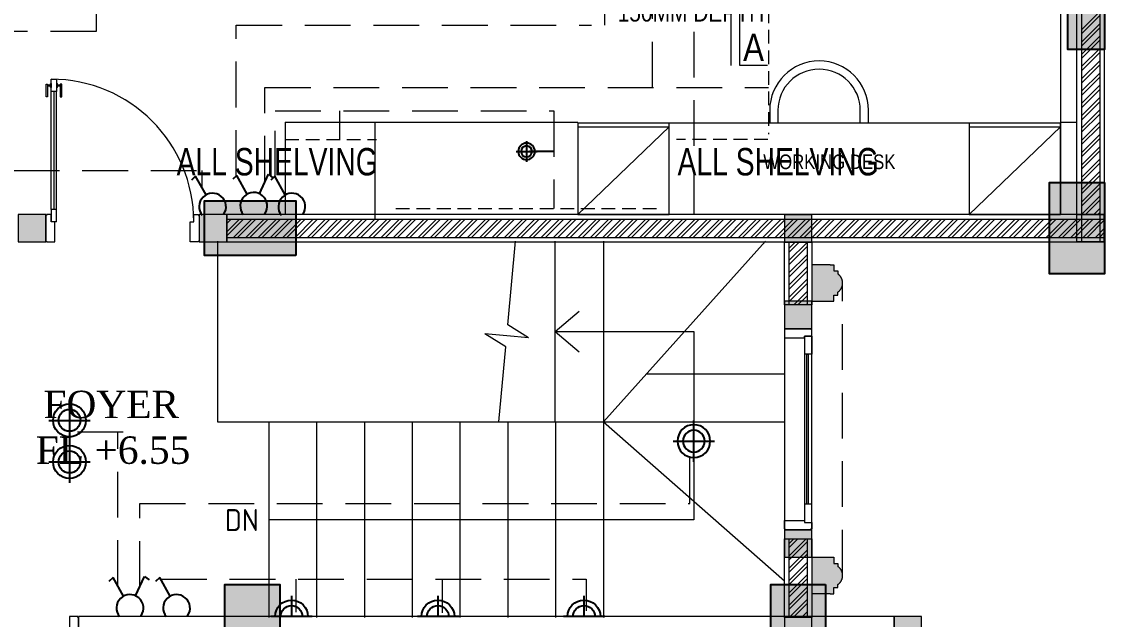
# Model space of a CAD drawing. Header units: millimetres. Extents: x 19632 to 183655, y 41319 to 69325.
# Drawn here: x 151267 to 157086, y 57946 to 61159 of the extents above; entities that cross this region are included whole.
import ezdxf

# ---------------------------------------------------------------- set-up
doc = ezdxf.new("R2010")
doc.units = ezdxf.units.MM
doc.header["$MEASUREMENT"] = 0
doc.linetypes.add('DASHED2', pattern=[0.375, 0.25, -0.125])
doc.linetypes.add('SLD-Solid', pattern=[0])
for name, color, linetype, lineweight in [('28-Arsiran', 252, 'Continuous', 5), ('8', 8, 'Continuous', 5), ('ANNOTATION', 7, 'Continuous', 13), ('ceiling', 40, 'Continuous', 13), ('DINDING', 1, 'Continuous', 20), ('DOOR OPENING', 4, 'SLD-Solid', 5), ('FURNITURE', 25, 'Continuous', 5), ('HATCH', 8, 'Continuous', 5), ('Kabel', 2, 'DASHED2', 20), ('KOL', 5, 'Continuous', 18), ('lights', 30, 'DASHED2', 20), ('TEXT 1', 210, 'Continuous', 5)]:
    doc.layers.add(name, color=color, linetype=linetype, lineweight=lineweight)
for name, color, linetype in [('lights (bulb)', 32, 'Continuous'), ('LISTRIK', 2, 'Continuous'), ('TEXT', 4, 'Continuous'), ('TXT', 3, 'Continuous')]:
    doc.layers.add(name, color=color, linetype=linetype)
doc.styles.add('0010-WKA13-TEXT', font='isocp.shx', dxfattribs={"height": 15})
doc.styles.add('Arial Narrow', font='ARIALN.TTF')
doc.styles.add('style1', font='times.ttf', dxfattribs={"height": 0.15})
pattern_1 = [(0, (0, 0), (0, 6.985), [5.08, -1.905]), (90, (0, 0), (-6.985, 4e-16), [5.08, -1.905])]

# ---------------------------------------------------------------- blocks, each defined once
blk = doc.blocks.new('KUSEN PINTU')
at = {"layer": 'DOOR OPENING', "linetype": 'Continuous', "transparency": 33554687}
for p, q in [((-30, 110), (-30, 150)), ((-30, 150), (-5, 150)), ((-5, 150), (-5, 145)), ((-5, 145), (0, 145)), ((0, 145), (0, 5)), ((-50, 110), (-30, 110)), ((-50, 0), (-50, 110)), ((-5, 0), (-50, 0)), ((0, 5), (-5, 5)), ((-5, 5), (-5, 0))]:
    blk.add_line(p, q, dxfattribs=at)
at = {"layer": 'DOOR OPENING', "linetype": 'Continuous', "ltscale": 10, "transparency": 33554687}
for p, q in [((0, 145), (0, 150)), ((0, 5), (0, 0))]:
    blk.add_line(p, q, dxfattribs=at)
blk = doc.blocks.new('4')
at = {"true_color": 0x636466}
h = blk.add_hatch(color=251, dxfattribs=at)
h.dxf.hatch_style = 1
h.paths.add_polyline_path([(292.0271, -14.6048), (292.0271, -14.5879), (292.0049, -14.5879), (292.0049, -14.5541), (291.984, -14.5541), (291.884, -14.5541), (291.884, -14.6041), (291.884, -14.6041), (291.884, -14.7016), (292.0295, -14.7016, 0.499794)])
h.paths.add_polyline_path([(292.0271, -14.7034, 0.012589), (292.0295, -14.7016), (291.884, -14.7016), (291.884, -14.7541), (291.984, -14.7541), (292.0049, -14.7541), (292.0049, -14.7203), (292.0271, -14.7203)])
h = blk.add_hatch(color=251, dxfattribs=at)
h.dxf.hatch_style = 1
h.paths.add_polyline_path([(292.0271, -16.3034), (292.0271, -16.3203), (292.0049, -16.3203), (292.0049, -16.3541), (291.984, -16.3541), (291.884, -16.3541), (291.884, -16.3041), (291.884, -16.3041), (291.884, -16.2066), (292.0295, -16.2066, -0.499794)])
h.paths.add_polyline_path([(292.0271, -16.2048, -0.012589), (292.0295, -16.2066), (291.884, -16.2066), (291.884, -16.1541), (291.984, -16.1541), (292.0049, -16.1541), (292.0049, -16.1879), (292.0271, -16.1879)])
at = {"layer": 'HATCH', "true_color": 0x636466}
h = blk.add_hatch(color=251, dxfattribs=at)
h.dxf.hatch_style = 1
h.paths.add_polyline_path([(287.544, -14.2791), (287.544, -14.4291), (287.694, -14.4291), (287.694, -14.2791)])
h = blk.add_hatch(color=251, dxfattribs=at)
h.dxf.hatch_style = 1
h.paths.add_polyline_path([(288.534, -14.2791), (288.534, -14.4291), (288.684, -14.4291), (288.684, -14.2791)])
h = blk.add_hatch(color=251, dxfattribs=at)
h.dxf.hatch_style = 1
h.paths.add_polyline_path([(291.734, -14.2807), (291.734, -14.4307), (291.884, -14.4307), (291.884, -14.2807)])
h = blk.add_hatch(color=251, dxfattribs=at)
h.dxf.hatch_style = 1
h.paths.add_polyline_path([(293.484, -14.4291), (293.484, -14.2791), (293.334, -14.2791), (293.334, -14.4291)])
h = blk.add_hatch(color=251, dxfattribs=at)
h.dxf.hatch_style = 1
h.paths.add_polyline_path([(291.734, -14.7541), (291.734, -14.9041), (291.884, -14.9041), (291.884, -14.7541)])
h = blk.add_hatch(color=251, dxfattribs=at)
h.dxf.hatch_style = 1
h.paths.add_polyline_path([(291.734, -16.0041), (291.734, -16.1541), (291.884, -16.1541), (291.884, -16.0041)])
h = blk.add_hatch(color=251, dxfattribs=at)
h.dxf.hatch_style = 1
h.paths.add_polyline_path([(291.734, -16.4791), (291.734, -16.6291), (291.884, -16.6291), (291.884, -16.4791)])
h = blk.add_hatch(color=251, dxfattribs=at)
h.dxf.hatch_style = 1
h.paths.add_polyline_path([(292.334, -16.4791), (292.334, -16.6291), (292.484, -16.6291), (292.484, -16.4791)])
at = {"color": 251, "true_color": 0x636466}
for p, q in [((291.2401, -14.2791), (291.2401, -7.3541)), ((291.984, -14.5541), (291.884, -14.5541)), ((291.984, -14.5541), (292.0049, -14.5541)), ((292.0049, -14.5541), (292.0049, -14.5879)), ((292.0049, -14.5879), (292.0271, -14.5879)), ((292.0271, -14.5879), (292.0271, -14.6048)), ((292.0525, -16.2541), (292.0525, -14.6541)), ((292.0049, -14.7541), (292.0049, -14.7203)), ((292.0049, -14.7203), (292.0271, -14.7203)), ((292.0271, -14.7203), (292.0271, -14.7034)), ((291.884, -14.7541), (291.984, -14.7541)), ((291.984, -14.7541), (292.0049, -14.7541)), ((291.884, -14.9441), (291.884, -15.0441)), ((291.884, -15.9641), (291.884, -15.8641)), ((291.884, -16.1541), (291.984, -16.1541)), ((291.984, -16.1541), (292.0049, -16.1541)), ((292.0049, -16.1541), (292.0049, -16.1879)), ((292.0049, -16.1879), (292.0271, -16.1879)), ((292.0271, -16.1879), (292.0271, -16.2048)), ((292.0049, -16.3541), (292.0049, -16.3203)), ((292.0049, -16.3203), (292.0271, -16.3203)), ((292.0271, -16.3203), (292.0271, -16.3034)), ((291.984, -16.3541), (291.884, -16.3541)), ((291.984, -16.3541), (292.0049, -16.3541))]:
    blk.add_line(p, q, dxfattribs=at)
for centre in [(291.9919, -14.6541), (291.9919, -16.2541)]:
    blk.add_arc(centre, 0.0606, 305.44619, 54.55381, dxfattribs=at)
at = {"layer": '28-Arsiran', "color": 251, "linetype": 'Continuous', "true_color": 0x636466}
for p, q in [((293.359, -13.2683), (293.459, -13.1683)), ((293.359, -13.2907), (293.459, -13.1907)), ((293.359, -13.3356), (293.459, -13.2356)), ((293.359, -13.3581), (293.459, -13.2581)), ((293.359, -13.403), (293.459, -13.303)), ((293.359, -13.4254), (293.459, -13.3254)), ((293.359, -13.4703), (293.459, -13.3703)), ((293.359, -13.4928), (293.459, -13.3928)), ((293.359, -13.5377), (293.459, -13.4377)), ((293.359, -13.5601), (293.459, -13.4601)), ((293.359, -13.605), (293.459, -13.505)), ((293.359, -13.6275), (293.459, -13.5275)), ((293.359, -13.6724), (293.459, -13.5724)), ((293.359, -13.6948), (293.459, -13.5948)), ((293.359, -13.7397), (293.459, -13.6397)), ((293.359, -13.7622), (293.459, -13.6622)), ((293.359, -13.8071), (293.459, -13.7071)), ((293.359, -13.8295), (293.459, -13.7295)), ((293.359, -13.8744), (293.459, -13.7744)), ((293.359, -13.8969), (293.459, -13.7969)), ((293.359, -13.9418), (293.459, -13.8418)), ((293.359, -13.9642), (293.459, -13.8642)), ((293.359, -14.0091), (293.459, -13.9091)), ((293.359, -14.0316), (293.459, -13.9316)), ((293.359, -14.0765), (293.459, -13.9765)), ((293.359, -14.0989), (293.459, -13.9989)), ((293.359, -14.1438), (293.459, -14.0438)), ((293.359, -14.1663), (293.459, -14.0663)), ((293.359, -14.2112), (293.459, -14.1112)), ((293.359, -14.2336), (293.459, -14.1336)), ((293.359, -14.2785), (293.459, -14.1785)), ((293.3809, -14.2791), (293.459, -14.201)), ((293.4258, -14.2791), (293.459, -14.2459)), ((293.4483, -14.2791), (293.459, -14.2683)), ((288.684, -14.3063), (288.6862, -14.3041)), ((288.684, -14.3736), (288.7536, -14.3041)), ((288.684, -14.3287), (288.7087, -14.3041)), ((288.684, -14.3961), (288.776, -14.3041)), ((288.7209, -14.4041), (288.8209, -14.3041)), ((288.7434, -14.4041), (288.8434, -14.3041)), ((288.7883, -14.4041), (288.8883, -14.3041)), ((288.8107, -14.4041), (288.9107, -14.3041)), ((288.8556, -14.4041), (288.9556, -14.3041)), ((288.8781, -14.4041), (288.9781, -14.3041)), ((288.923, -14.4041), (289.023, -14.3041)), ((288.9454, -14.4041), (289.0454, -14.3041)), ((288.9903, -14.4041), (289.0903, -14.3041)), ((289.0128, -14.4041), (289.1128, -14.3041)), ((289.0577, -14.4041), (289.1577, -14.3041)), ((289.0801, -14.4041), (289.1801, -14.3041)), ((289.125, -14.4041), (289.225, -14.3041)), ((289.1475, -14.4041), (289.2475, -14.3041)), ((289.1924, -14.4041), (289.2924, -14.3041)), ((289.2148, -14.4041), (289.3148, -14.3041)), ((289.2597, -14.4041), (289.3597, -14.3041)), ((289.2822, -14.4041), (289.3822, -14.3041)), ((289.3271, -14.4041), (289.4271, -14.3041)), ((289.3495, -14.4041), (289.4495, -14.3041)), ((289.3944, -14.4041), (289.4944, -14.3041)), ((289.4169, -14.4041), (289.5169, -14.3041)), ((289.4618, -14.4041), (289.5618, -14.3041)), ((289.4842, -14.4041), (289.5842, -14.3041)), ((289.5291, -14.4041), (289.6291, -14.3041)), ((289.5516, -14.4041), (289.6516, -14.3041)), ((289.5965, -14.4041), (289.6965, -14.3041)), ((289.6189, -14.4041), (289.7189, -14.3041)), ((289.6638, -14.4041), (289.7638, -14.3041)), ((289.6863, -14.4041), (289.7863, -14.3041)), ((289.7312, -14.4041), (289.8312, -14.3041)), ((289.7536, -14.4041), (289.8536, -14.3041)), ((289.7985, -14.4041), (289.8985, -14.3041)), ((289.821, -14.4041), (289.921, -14.3041)), ((289.8659, -14.4041), (289.9659, -14.3041)), ((289.8883, -14.4041), (289.9883, -14.3041)), ((289.9333, -14.4041), (290.0333, -14.3041)), ((289.9557, -14.4041), (290.0557, -14.3041)), ((290.0006, -14.4041), (290.1006, -14.3041)), ((290.0231, -14.4041), (290.1231, -14.3041)), ((290.068, -14.4041), (290.168, -14.3041)), ((290.0904, -14.4041), (290.1904, -14.3041)), ((290.1353, -14.4041), (290.2353, -14.3041)), ((290.1578, -14.4041), (290.2578, -14.3041)), ((290.2027, -14.4041), (290.3027, -14.3041)), ((290.2251, -14.4041), (290.3251, -14.3041)), ((290.27, -14.4041), (290.37, -14.3041)), ((290.2925, -14.4041), (290.3925, -14.3041)), ((290.3374, -14.4041), (290.4374, -14.3041)), ((290.3598, -14.4041), (290.4598, -14.3041)), ((290.4047, -14.4041), (290.5047, -14.3041)), ((290.4272, -14.4041), (290.5272, -14.3041)), ((290.4721, -14.4041), (290.5721, -14.3041)), ((290.4945, -14.4041), (290.5945, -14.3041)), ((290.5394, -14.4041), (290.6394, -14.3041)), ((290.5619, -14.4041), (290.6619, -14.3041)), ((290.6068, -14.4041), (290.7068, -14.3041)), ((290.6292, -14.4041), (290.7292, -14.3041)), ((290.6741, -14.4041), (290.7741, -14.3041)), ((290.6966, -14.4041), (290.7966, -14.3041)), ((290.7415, -14.4041), (290.8415, -14.3041)), ((290.7639, -14.4041), (290.8639, -14.3041)), ((290.8088, -14.4041), (290.9088, -14.3041)), ((290.8313, -14.4041), (290.9313, -14.3041)), ((290.8762, -14.4041), (290.9762, -14.3041)), ((290.8986, -14.4041), (290.9986, -14.3041)), ((290.9435, -14.4041), (291.0435, -14.3041)), ((290.966, -14.4041), (291.066, -14.3041)), ((291.0109, -14.4041), (291.1109, -14.3041)), ((291.0333, -14.4041), (291.1333, -14.3041)), ((291.0782, -14.4041), (291.1782, -14.3041)), ((291.1007, -14.4041), (291.2007, -14.3041)), ((291.1456, -14.4041), (291.2456, -14.3041)), ((291.168, -14.4041), (291.268, -14.3041)), ((291.2129, -14.4041), (291.3129, -14.3041)), ((291.2354, -14.4041), (291.3354, -14.3041)), ((291.2803, -14.4041), (291.3803, -14.3041)), ((291.3027, -14.4041), (291.4027, -14.3041)), ((291.3476, -14.4041), (291.4476, -14.3041)), ((291.3701, -14.4041), (291.4701, -14.3041)), ((291.415, -14.4041), (291.515, -14.3041)), ((291.4374, -14.4041), (291.5374, -14.3041)), ((291.4823, -14.4041), (291.5823, -14.3041)), ((291.5048, -14.4041), (291.6048, -14.3041)), ((291.5497, -14.4041), (291.6497, -14.3041)), ((291.5721, -14.4041), (291.6721, -14.3041)), ((291.617, -14.4041), (291.717, -14.3041)), ((291.6395, -14.4041), (291.7395, -14.3041)), ((291.6844, -14.4041), (291.7844, -14.3041)), ((291.7069, -14.4041), (291.8069, -14.3041)), ((291.7518, -14.4041), (291.8518, -14.3041)), ((291.7742, -14.4041), (291.8742, -14.3041)), ((291.8191, -14.4041), (291.9191, -14.3041)), ((291.8416, -14.4041), (291.9416, -14.3041)), ((291.8865, -14.4041), (291.9865, -14.3041)), ((291.9089, -14.4041), (292.0089, -14.3041)), ((291.9538, -14.4041), (292.0538, -14.3041)), ((291.9763, -14.4041), (292.0763, -14.3041)), ((292.0212, -14.4041), (292.1212, -14.3041)), ((292.0436, -14.4041), (292.1436, -14.3041)), ((292.0885, -14.4041), (292.1885, -14.3041)), ((292.111, -14.4041), (292.211, -14.3041)), ((292.1559, -14.4041), (292.2559, -14.3041)), ((292.1783, -14.4041), (292.2783, -14.3041)), ((292.2232, -14.4041), (292.3232, -14.3041)), ((292.2457, -14.4041), (292.3457, -14.3041)), ((292.2906, -14.4041), (292.3906, -14.3041)), ((292.313, -14.4041), (292.413, -14.3041)), ((292.3579, -14.4041), (292.4579, -14.3041)), ((292.3804, -14.4041), (292.4804, -14.3041)), ((292.4253, -14.4041), (292.5253, -14.3041)), ((292.4477, -14.4041), (292.5477, -14.3041)), ((292.4926, -14.4041), (292.5926, -14.3041)), ((292.5151, -14.4041), (292.6151, -14.3041)), ((292.56, -14.4041), (292.66, -14.3041)), ((292.5824, -14.4041), (292.6824, -14.3041)), ((292.6273, -14.4041), (292.7273, -14.3041)), ((292.6498, -14.4041), (292.7498, -14.3041)), ((292.6947, -14.4041), (292.7947, -14.3041)), ((292.7171, -14.4041), (292.8171, -14.3041)), ((292.762, -14.4041), (292.862, -14.3041)), ((292.7845, -14.4041), (292.8845, -14.3041)), ((292.8294, -14.4041), (292.9294, -14.3041)), ((292.8518, -14.4041), (292.9518, -14.3041)), ((292.8967, -14.4041), (292.9967, -14.3041)), ((292.9192, -14.4041), (293.0192, -14.3041)), ((292.9641, -14.4041), (293.0641, -14.3041)), ((292.9865, -14.4041), (293.0865, -14.3041)), ((293.0314, -14.4041), (293.1314, -14.3041)), ((293.0539, -14.4041), (293.1539, -14.3041)), ((293.0988, -14.4041), (293.1988, -14.3041)), ((293.1212, -14.4041), (293.2212, -14.3041)), ((293.1661, -14.4041), (293.2661, -14.3041)), ((293.1886, -14.4041), (293.2886, -14.3041)), ((293.2335, -14.4041), (293.3335, -14.3041)), ((293.2559, -14.4041), (293.3559, -14.3041)), ((293.3008, -14.4041), (293.4008, -14.3041)), ((293.3233, -14.4041), (293.4233, -14.3041)), ((293.3682, -14.4041), (293.4682, -14.3041)), ((293.3906, -14.4041), (293.484, -14.3107)), ((293.4356, -14.4041), (293.484, -14.3556)), ((293.458, -14.4041), (293.484, -14.3781)), ((291.759, -14.4642), (291.7941, -14.4291)), ((291.759, -14.4866), (291.8166, -14.4291)), ((291.759, -14.5315), (291.859, -14.4315)), ((291.759, -14.554), (291.859, -14.454)), ((291.759, -14.5989), (291.859, -14.4989)), ((291.759, -14.6213), (291.859, -14.5213)), ((291.759, -14.6662), (291.859, -14.5662)), ((291.759, -14.6887), (291.859, -14.5887)), ((291.759, -14.7336), (291.859, -14.6336)), ((291.759, -14.756), (291.859, -14.656)), ((291.7859, -14.7741), (291.859, -14.7009)), ((291.8083, -14.7741), (291.859, -14.7234)), ((291.8532, -14.7741), (291.859, -14.7683)), ((291.759, -16.0806), (291.7856, -16.0541)), ((291.759, -16.148), (291.8529, -16.0541)), ((291.759, -16.1031), (291.808, -16.0541)), ((291.759, -16.1704), (291.859, -16.0704)), ((291.759, -16.2153), (291.859, -16.1153)), ((291.759, -16.2378), (291.859, -16.1378)), ((291.759, -16.2827), (291.859, -16.1827)), ((291.759, -16.3051), (291.859, -16.2051)), ((291.759, -16.35), (291.859, -16.25)), ((291.759, -16.3725), (291.859, -16.2725)), ((291.759, -16.4174), (291.859, -16.3174)), ((291.759, -16.4398), (291.859, -16.3398)), ((291.7597, -16.4841), (291.859, -16.3847)), ((291.7821, -16.4841), (291.859, -16.4072)), ((291.827, -16.4841), (291.859, -16.4521)), ((291.8495, -16.4841), (291.859, -16.4745))]:
    blk.add_line(p, q, dxfattribs=at)
at = {"layer": '8', "color": 251, "true_color": 0x636466, "transparency": 33554687}
for p, q in [((293.244, -7.3541), (293.244, -14.2741)), ((289.004, -13.7741), (289.004, -14.2741)), ((289.004, -13.7741), (290.604, -13.7741)), ((289.4944, -13.7741), (289.4944, -14.3041)), ((291.104, -13.7791), (290.604, -13.7791)), ((290.604, -13.7791), (290.604, -14.2791)), ((292.744, -13.7791), (291.104, -13.7791)), ((291.104, -14.2791), (291.104, -13.7791)), ((292.744, -13.7791), (292.744, -14.2791)), ((293.244, -13.7791), (292.744, -13.7791)), ((292.744, -13.7791), (292.744, -14.2791)), ((293.244, -14.2791), (293.244, -13.7791)), ((290.604, -13.7991), (291.104, -13.7991)), ((291.104, -13.7991), (290.604, -14.2791)), ((292.744, -13.7991), (293.244, -13.7991)), ((293.244, -13.7991), (292.744, -14.2791)), ((290.604, -14.2791), (291.104, -14.2791)), ((292.744, -14.2791), (293.244, -14.2791))]:
    blk.add_line(p, q, dxfattribs=at)
at = {"layer": '8', "color": 251, "true_color": 0x636466}
for p, q in [((293.359, -13.1266), (293.359, -14.4241)), ((293.459, -13.1266), (293.459, -14.4241)), ((293.244, -13.7741), (293.334, -13.7741)), ((288.684, -14.3041), (293.484, -14.3041)), ((288.684, -14.4041), (293.484, -14.4041)), ((291.759, -14.4291), (291.759, -14.7741)), ((291.859, -14.4291), (291.859, -14.7741)), ((291.759, -16.0541), (291.759, -16.4841)), ((291.859, -16.0541), (291.859, -16.4841))]:
    blk.add_line(p, q, dxfattribs=at)
at = {"layer": '8', "color": 251, "linetype": 'Continuous', "true_color": 0x636466, "transparency": 33554687}
for p, q in [((288.634, -14.4241), (288.634, -15.4141)), ((290.2209, -14.8836), (290.2633, -14.4241)), ((290.2209, -14.8836), (290.2633, -14.4241)), ((290.4803, -15.4141), (290.4803, -14.4241)), ((290.744, -14.4241), (290.744, -15.4141)), ((290.744, -15.4141), (291.6317, -14.4241)), ((290.4803, -14.9191), (290.6108, -14.8085)), ((290.3349, -14.9543), (290.2209, -14.8836)), ((290.4803, -14.9191), (290.6108, -15.0297)), ((290.4803, -14.9191), (291.239, -14.9191)), ((291.239, -14.9191), (291.239, -15.9491)), ((290.2154, -14.9433), (290.0959, -14.9323)), ((290.2099, -15.0031), (290.0959, -14.9323)), ((290.3349, -14.9543), (290.2154, -14.9433)), ((290.172, -15.4141), (290.2099, -15.0031)), ((290.172, -15.4141), (290.2099, -15.0031)), ((290.9798, -15.1511), (291.734, -15.1511)), ((288.634, -15.4141), (290.744, -15.4141)), ((288.914, -15.4141), (288.914, -16.4841)), ((289.1755, -15.4141), (289.1755, -16.4841)), ((289.4369, -15.4141), (289.4369, -16.4841)), ((289.6983, -15.4141), (289.6983, -16.4841)), ((289.9597, -15.4141), (289.9597, -16.4841)), ((290.2212, -15.4141), (290.2212, -16.4841)), ((290.4826, -15.4141), (290.4826, -16.4841)), ((290.744, -15.4141), (291.734, -15.4141)), ((290.744, -15.4141), (290.744, -16.4841)), ((290.744, -15.4141), (291.734, -16.2841)), ((291.239, -15.9491), (288.914, -15.9491))]:
    blk.add_line(p, q, dxfattribs=at)
at = {"layer": 'DINDING', "color": 251, "true_color": 0x636466}
for p, q in [((293.334, -14.2791), (293.334, -13.1266)), ((293.484, -13.1266), (293.484, -14.2791)), ((293.484, -14.2791), (288.684, -14.2791)), ((288.684, -14.2791), (288.684, -14.4291)), ((293.484, -14.2791), (293.334, -14.2791)), ((293.484, -14.4291), (293.484, -14.2791)), ((288.684, -14.4291), (293.484, -14.4291)), ((291.734, -14.7741), (291.734, -14.4291)), ((291.734, -14.4291), (291.884, -14.4291)), ((291.884, -14.4291), (291.884, -14.7741)), ((291.884, -14.7741), (291.734, -14.7741)), ((291.734, -16.4841), (291.734, -16.0541)), ((291.734, -16.0541), (291.884, -16.0541)), ((291.884, -16.0541), (291.884, -16.4841)), ((292.334, -16.4791), (287.8741, -16.4791)), ((287.8741, -16.4791), (287.8741, -16.6291)), ((291.884, -16.4841), (291.734, -16.4841)), ((292.334, -16.6291), (292.334, -16.4791))]:
    blk.add_line(p, q, dxfattribs=at)
at = {"layer": 'DOOR OPENING', "color": 251, "linetype": 'Continuous', "true_color": 0x636466, "transparency": 33554687}
for p, q in [((287.7241, -13.6069), (287.7241, -13.5391)), ((287.7241, -13.5391), (287.7536, -13.5391)), ((287.7536, -13.5391), (287.7536, -13.6069)), ((287.6958, -13.6346), (287.6958, -13.5668)), ((287.6958, -13.5668), (287.7043, -13.5668)), ((287.7043, -13.5668), (287.7043, -13.6346)), ((287.7201, -13.5826), (287.7201, -13.5634)), ((287.7241, -13.5843), (287.7218, -13.5843)), ((287.7241, -13.5617), (287.7241, -13.5843)), ((287.7536, -13.6069), (287.7241, -13.6069)), ((287.7536, -13.5617), (287.7536, -13.5843)), ((287.7559, -13.5617), (287.7536, -13.5617)), ((287.7536, -13.5843), (287.7559, -13.5843)), ((287.7576, -13.5826), (287.7576, -13.5634)), ((287.7734, -13.5668), (287.7734, -13.6346)), ((287.7819, -13.5668), (287.7734, -13.5668)), ((287.7819, -13.6346), (287.7819, -13.5668)), ((287.7043, -13.6346), (287.6958, -13.6346)), ((287.7734, -13.6346), (287.7819, -13.6346)), ((287.724, -14.2513), (287.724, -14.3191)), ((287.7536, -14.3191), (287.7536, -14.2513)), ((287.7536, -14.3191), (287.724, -14.3191)), ((291.734, -14.9041), (291.734, -16.0041)), ((291.884, -14.9041), (291.734, -14.9041)), ((291.884, -16.0041), (291.884, -14.9041)), ((291.734, -16.0041), (291.884, -16.0041))]:
    blk.add_line(p, q, dxfattribs=at)
at = {"layer": 'DOOR OPENING', "color": 251, "linetype": 'Continuous', "ltscale": 10, "true_color": 0x636466, "transparency": 33554687}
for p, q in [((287.7043, -13.57), (287.7201, -13.57)), ((287.7043, -13.576), (287.7201, -13.576)), ((287.7241, -14.2513), (287.7241, -13.6069)), ((287.7389, -13.6069), (287.7389, -14.2513)), ((287.7536, -14.2513), (287.7537, -13.6069)), ((287.7576, -13.57), (287.7734, -13.57)), ((287.7576, -13.576), (287.7734, -13.576))]:
    blk.add_line(p, q, dxfattribs=at)
at = {"layer": 'DOOR OPENING', "color": 251, "true_color": 0x636466, "transparency": 33554687}
for p, q in [((287.7218, -13.5617), (287.7241, -13.5617)), ((287.7536, -14.2513), (287.724, -14.2513)), ((287.724, -14.3191), (287.724, -14.2791))]:
    blk.add_line(p, q, dxfattribs=at)
at = {"layer": 'DOOR OPENING', "color": 251, "linetype": 'Continuous', "true_color": 0x636466}
for p, q in [((291.734, -14.9041), (291.884, -14.9041)), ((291.739, -14.9091), (291.734, -14.9091)), ((291.734, -14.9091), (291.734, -14.9541)), ((291.879, -14.9041), (291.739, -14.9041)), ((291.739, -14.9041), (291.739, -14.9091)), ((291.879, -14.9091), (291.879, -14.9041)), ((291.884, -14.9091), (291.879, -14.9091)), ((291.884, -14.9441), (291.884, -14.9091)), ((291.734, -14.9541), (291.844, -14.9541)), ((291.844, -14.9541), (291.844, -14.9441)), ((291.844, -14.9441), (291.884, -14.9441)), ((291.884, -14.9441), (291.844, -14.9441)), ((291.844, -14.9441), (291.844, -15.9641)), ((291.884, -15.9641), (291.884, -14.9441)), ((291.884, -15.0441), (291.844, -15.0441)), ((291.8574, -15.8641), (291.8574, -15.0441)), ((291.8574, -15.0441), (291.864, -15.0441)), ((291.864, -15.0441), (291.864, -15.8641)), ((291.884, -15.8641), (291.844, -15.8641)), ((291.864, -15.8641), (291.8574, -15.8641)), ((291.734, -15.9991), (291.734, -15.9541)), ((291.734, -15.9541), (291.844, -15.9541)), ((291.844, -15.9541), (291.844, -15.9641)), ((291.844, -15.9641), (291.884, -15.9641)), ((291.844, -15.9641), (291.884, -15.9641)), ((291.884, -15.9641), (291.884, -15.9991)), ((291.739, -15.9991), (291.734, -15.9991)), ((291.734, -16.0041), (291.884, -16.0041)), ((291.739, -16.0041), (291.739, -15.9991)), ((291.879, -16.0041), (291.739, -16.0041)), ((291.884, -15.9991), (291.879, -15.9991)), ((291.879, -15.9991), (291.879, -16.0041))]:
    blk.add_line(p, q, dxfattribs=at)
at = {"layer": 'DOOR OPENING', "color": 251, "ltscale": 10, "true_color": 0x636466, "transparency": 33554687}
blk.add_arc((287.724, -14.3191), 0.78, 0, 90, dxfattribs=at)
at = {"layer": 'DOOR OPENING', "color": 251, "linetype": 'Continuous', "true_color": 0x636466, "transparency": 33554687}
for centre, start, end in [((287.7218, -13.5634), 90, 180), ((287.7218, -13.5826), 180, 270), ((287.7559, -13.5634), 0, 90), ((287.7559, -13.5826), 270, 0)]:
    blk.add_arc(centre, 0.00169, start, end, dxfattribs=at)
at = {"layer": 'FURNITURE', "color": 251, "ltscale": 2, "true_color": 0x636466, "transparency": 33554687}
for p, q in [((291.654, -13.7091), (291.654, -13.7791)), ((291.699, -13.7091), (291.699, -13.7791)), ((292.149, -13.7791), (292.149, -13.7091)), ((292.194, -13.7791), (292.194, -13.7091))]:
    blk.add_line(p, q, dxfattribs=at)
for radius in [0.27, 0.225]:
    blk.add_arc((291.924, -13.7091), radius, 0, 180, dxfattribs=at)
at = {"layer": 'KOL', "color": 251, "true_color": 0x636466}
for points in [[(287.544, -14.4291), (287.694, -14.4291), (287.694, -14.2791), (287.544, -14.2791)], [(288.534, -14.4291), (288.684, -14.4291), (288.684, -14.2791), (288.534, -14.2791)], [(291.734, -14.4307), (291.884, -14.4307), (291.884, -14.2807), (291.734, -14.2807)], [(293.334, -14.2791), (293.484, -14.2791), (293.484, -14.4291), (293.334, -14.4291)], [(291.734, -14.9041), (291.884, -14.9041), (291.884, -14.7541), (291.734, -14.7541)], [(291.734, -16.1541), (291.884, -16.1541), (291.884, -16.0041), (291.734, -16.0041)], [(291.734, -16.6291), (291.884, -16.6291), (291.884, -16.4791), (291.734, -16.4791)], [(292.334, -16.6291), (292.484, -16.6291), (292.484, -16.4791), (292.334, -16.4791)]]:
    blk.add_lwpolyline(points, close=True, dxfattribs=at)
at = {"layer": 'DOOR OPENING', "color": 251, "linetype": 'Continuous', "true_color": 0x636466, "transparency": 33554687, "yscale": 0.001, "zscale": 0.001}
for p, xscale in [((287.694, -14.4291), -0.001), ((288.534, -14.4291), 0.001)]:
    blk.add_blockref('KUSEN PINTU', p, dxfattribs=dict(at, xscale=xscale))
at = {"layer": 'DOOR OPENING', "color": 251, "linetype": 'Continuous', "true_color": 0x636466, "transparency": 33554687, "xscale": -0.001, "yscale": 0.001, "zscale": 0.001, "rotation": 180}
blk.add_blockref('KUSEN PINTU', (287.8741, -16.4791), dxfattribs=at)
at = {"layer": '8', "color": 251, "true_color": 0x636466, "transparency": 33554687, "style": '0010-WKA13-TEXT'}
blk.add_text('DN', height=0.12, dxfattribs=at).set_placement((288.6742, -16.0109))
at = {"layer": 'TEXT', "color": 251, "true_color": 0x636466, "style": 'style1'}
for s, p in [('FOYER', (287.6814, -15.3932)), ('FL +6.55', (287.6396, -15.6432))]:
    blk.add_text(s, height=0.15, dxfattribs=at).set_placement(p)
at = {"layer": 'TEXT 1', "color": 251, "true_color": 0x636466, "transparency": 33554687, "style": 'Arial Narrow'}
blk.add_text('WORKING DESK', height=0.08, dxfattribs=at).set_placement((291.6187, -14.0308))
blk = doc.blocks.new('k4')
at = {"true_color": 0x636466}
h = blk.add_hatch(dxfattribs=at)
h.set_pattern_fill('ANGLE', color=251)
h.set_pattern_definition(pattern_1)
h.paths.add_polyline_path([(210.5582, -20.3924), (210.3582, -20.3924), (210.3582, -20.7924), (210.5582, -20.7924)])
h = blk.add_hatch(color=251, dxfattribs=at)
h.dxf.hatch_style = 1
h.paths.add_polyline_path([(210.5582, -20.5943), (210.3582, -20.5943), (210.3582, -20.7924), (210.5582, -20.7924)])
h.paths.add_polyline_path([(210.5582, -20.3924), (210.3582, -20.3924), (210.3582, -20.5943), (210.5582, -20.5943)])
for p, q in [((210.3582, -20.3924), (210.5582, -20.3924)), ((210.5582, -20.3924), (210.5582, -20.7924)), ((210.5582, -20.7924), (210.3582, -20.7924))]:
    blk.add_line(p, q)
blk.add_lwpolyline([(210.3582, -20.3924), (210.5582, -20.3924), (210.5582, -20.7924), (210.3582, -20.7924)], close=True)
blk = doc.blocks.new('kolom1')
at = {"true_color": 0x636466}
h = blk.add_hatch(dxfattribs=at)
h.set_pattern_fill('ANGLE', color=251)
h.set_pattern_definition(pattern_1)
h.paths.add_polyline_path([(201.3116, -20.5135), (201.6116, -20.5135), (201.6116, -20.0135), (201.3116, -20.0135)])
h = blk.add_hatch(color=251, dxfattribs=at)
h.dxf.hatch_style = 1
h.paths.add_polyline_path([(201.6116, -20.0135), (201.3116, -20.0135), (201.3116, -20.5135), (201.6116, -20.5135)])
blk.add_lwpolyline([(201.6116, -20.0135), (201.6116, -20.5135), (201.3116, -20.5135), (201.3116, -20.0135)], close=True)
blk = doc.blocks.new('KL3')
for name, p in [('k4', (148.2145, -292.6622)), ('kolom1', (157.1611, -294.1687)), ('kolom1', (155.6361, -296.3687))]:
    blk.add_blockref(name, p)
for p, rotation in [((374.3637, -112.9706), 270), ((555.5743, -336.8957), 180)]:
    blk.add_blockref('kolom1', p, dxfattribs=dict(rotation=rotation))
blk = doc.blocks.new('WALL LAMP')
at = {"color": 0}
for p, q in [((0, 113.8), (0, -112.4)), ((113.8, 0), (0, 0))]:
    blk.add_line(p, q, dxfattribs=at)
for radius in [90, 60]:
    blk.add_arc((0, 0), radius, 270, 90, dxfattribs=at)
blk = doc.blocks.new('LMP DL - P')
at = {"color": 0}
for p, q in [((0, -113.1), (0, 113.1)), ((-113.8, 0), (113.8, 0))]:
    blk.add_line(p, q, dxfattribs=at)
for radius in [90, 60]:
    blk.add_circle((0, 0), radius, dxfattribs=at)
blk = doc.blocks.new('LAMP1')
blk.add_line((290.4732, -236.445), (290.3398, -236.445))
at = {"layer": 'ceiling'}
blk.add_lwpolyline([(291.6411, -235.9746), (291.4911, -235.9746), (291.4911, -234.3746), (291.6411, -234.3746)], dxfattribs=at)
at = {"layer": 'Kabel'}
for p, q in [((291.0131, -236.0948), (291.0131, -230.1296)), ((290.7522, -235.7534), (290.7522, -231.2996)), ((287.9702, -235.6501), (287.9702, -235.788)), ((287.9702, -235.788), (287.4083, -235.788)), ((288.7364, -236.5783), (288.7364, -235.7534)), ((288.7364, -235.7534), (290.6792, -235.7534)), ((288.8932, -236.61), (288.8932, -236.0948)), ((288.8932, -236.0948), (291.6479, -236.0948)), ((288.9483, -236.581), (288.9483, -236.2233)), ((288.9483, -236.2233), (290.4732, -236.2233)), ((289.302, -236.3796), (289.302, -236.2233)), ((290.4732, -236.2233), (290.4732, -236.7566)), ((287.1443, -236.5496), (288.548, -236.5496)), ((288.548, -236.5496), (288.548, -236.6414)), ((288.8932, -236.7896), (288.8932, -236.7839)), ((288.1182, -237.9813), (287.8409, -237.9813)), ((288.0878, -238.8217), (288.0878, -237.9813)), ((291.2176, -238.3707), (291.2176, -238.0519)), ((288.2087, -238.8261), (288.2087, -238.3707)), ((288.2087, -238.3707), (291.2176, -238.3707)), ((288.325, -238.7854), (290.6493, -238.7854)), ((289.063, -238.9653), (289.063, -238.7854)), ((289.865, -238.968), (289.865, -238.7854)), ((290.6493, -238.7854), (290.6493, -238.9576))]:
    blk.add_line(p, q, dxfattribs=at)
at = {"layer": 'lights', "color": 171, "ltscale": 0.3}
for p, q in [((291.6479, -229.9296), (291.6479, -236.3496)), ((289.004, -236.3796), (289.504, -236.3796)), ((291.644, -236.3796), (291.144, -236.3796)), ((289.609, -236.7566), (291.039, -236.7566))]:
    blk.add_line(p, q, dxfattribs=at)
at = {"layer": 'lights', "ltscale": 10}
blk.add_line((291.4411, -234.3746), (291.4411, -235.9746), dxfattribs=at)
at = {"layer": 'LISTRIK', "ltscale": 0.05}
for p, q in [((288.8628, -236.6759), (288.912, -236.5692)), ((288.912, -236.5692), (288.9361, -236.5889)), ((288.5139, -236.5798), (288.4913, -236.6011)), ((288.5708, -236.6826), (288.5139, -236.5798)), ((288.7394, -236.5755), (288.7167, -236.5968)), ((288.7962, -236.6783), (288.7394, -236.5755)), ((288.9476, -236.5798), (288.925, -236.6011)), ((289.0044, -236.6826), (288.9476, -236.5798)), ((288.0623, -238.7755), (288.0396, -238.7968)), ((288.1191, -238.8783), (288.0623, -238.7755)), ((288.1857, -238.8759), (288.2349, -238.7692)), ((288.2349, -238.7692), (288.259, -238.7889)), ((288.3173, -238.7755), (288.2947, -238.7968)), ((288.3742, -238.8783), (288.3173, -238.7755))]:
    blk.add_line(p, q, dxfattribs=at)
for centre in [(288.6065, -236.7472), (288.8319, -236.7429), (289.0401, -236.7472), (288.1548, -238.9429), (288.4098, -238.9429)]:
    blk.add_arc(centre, 0.0738, 324.91127, 219.24816, dxfattribs=at)
at = {"layer": 'lights (bulb)', "color": 40, "true_color": 0xf8d731, "transparency": 33554687, "xscale": -0.0005036942704228125, "yscale": 0.0005036942704228125, "zscale": 0.0005036942704228125, "rotation": 180}
blk.add_blockref('LMP DL - P', (290.324, -236.4446), dxfattribs=at)
at = {"layer": 'lights (bulb)', "transparency": 33554687, "yscale": 0.0009999999999999998, "zscale": 0.0009999999999999998, "rotation": 270}
for p, xscale in [((287.824, -237.9158), 0.0009999999999999998), ((291.239, -238.0296), -0.0009999999999999998), ((287.824, -238.1433), 0.0009999999999999998)]:
    blk.add_blockref('LMP DL - P', p, dxfattribs=dict(at, xscale=xscale))
at = {"layer": 'lights (bulb)', "color": 1, "transparency": 33554687, "xscale": -0.0009999999999999998, "yscale": 0.0009999999999999998, "zscale": 0.0009999999999999998, "rotation": 270}
for p in [(289.0384, -238.9896), (289.839, -238.9896), (290.6377, -238.9896)]:
    blk.add_blockref('WALL LAMP', p, dxfattribs=at)
at = {"transparency": 33554687, "style": 'Arial Narrow'}
blk.add_text('150MM DEPTH', height=0.1, dxfattribs=at).set_placement((290.8221, -235.7341))
at = {"layer": 'ANNOTATION', "color": 215, "lineweight": -3, "true_color": 0xa953a0, "transparency": 33554687, "style": 'Arial Narrow', "width": 0.9}
for p in [(288.4101, -236.5758), (291.1498, -236.5758)]:
    blk.add_text('ALL SHELVING', height=0.15, dxfattribs=at).set_placement(p)
at = {"layer": 'TXT', "color": 1, "transparency": 33554687, "style": 'Arial Narrow'}
blk.add_text('A', height=0.15, dxfattribs=at).set_placement((291.5083, -235.9507))
blk = doc.blocks.new('SASA3211')
for name, p in [('KL3', (805276.4849, 113333.3462)), ('LAMP1', (805341.7735, 113255.7786))]:
    blk.add_blockref(name, p)
at = {"layer": 'Kabel'}
blk.add_blockref('4', (805341.7735, 113033.2681), dxfattribs=at)

msp = doc.modelspace()

# ---------------------------------------------------------------- block references
at = {"xscale": 982.534900105011, "yscale": 982.534900105011, "zscale": 982.534900105011}
msp.add_blockref('SASA3211', (-791407671.8, -110984978.7), dxfattribs=at)

doc.saveas('drawing.dxf')
